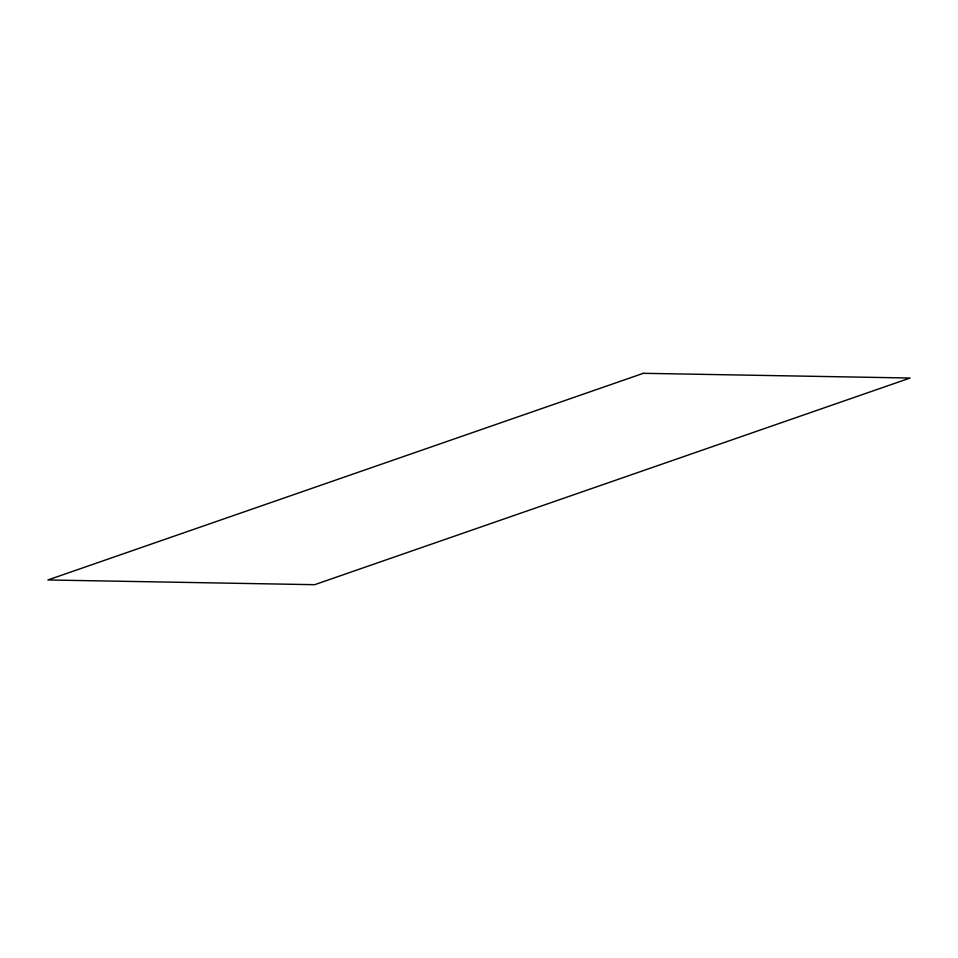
<?xml version="1.0" encoding="UTF-8"?>
<svg xmlns="http://www.w3.org/2000/svg" width="958" height="958" viewBox="0 0 958 958"><rect width="100%" height="100%" fill="white"/><g stroke="black" fill="none" stroke-linecap="round" stroke-linejoin="round"><path stroke-width="1.44" d="M643.357 373.309L47.9 579.973L314.643 584.691L910.1 378.027L643.357 373.309"/></g></svg>
